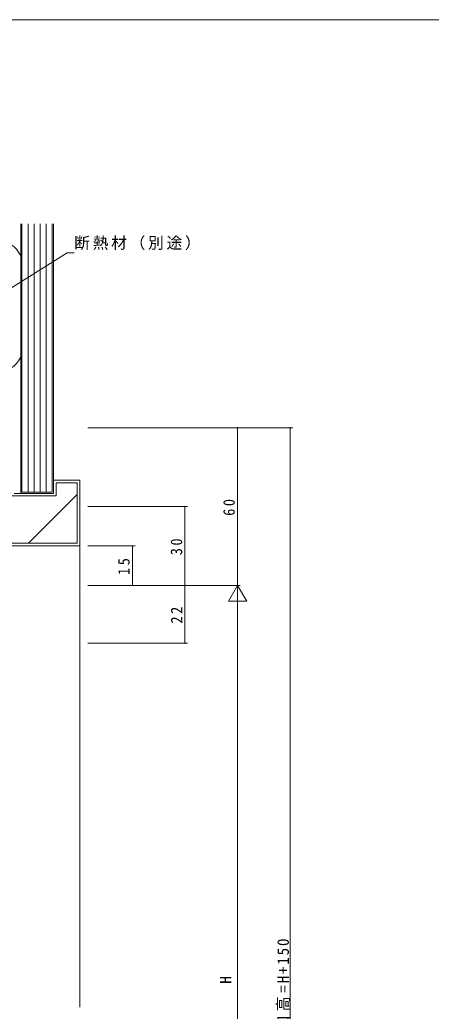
# Model space of a CAD drawing. Units: millimetres, scale not verified. Extents: x -567 to 567, y -403 to 403.
# Drawn here: x -275.6 to -119.1, y 21.8 to 399 of the extents above; entities that cross this region are included whole.
import ezdxf
from ezdxf.enums import TextEntityAlignment as Align

# ---------------------------------------------------------------- set-up
doc = ezdxf.new("R2010")
doc.units = ezdxf.units.MM
doc.header["$LTSCALE"] = 2
for name, color, linetype, lineweight in [('0-1_YKK_ZWAK', 7, 'Continuous', 18), ('0-5_YSS_K', 3, 'Continuous', 18), ('0-7_YKK_D', 6, 'Continuous', 18)]:
    doc.layers.add(name, color=color, linetype=linetype, lineweight=lineweight)
doc.styles.add('ＭＳ ゴシック', font='')
doc.styles.get('ＭＳ ゴシック').set_extended_font_data('MS Gothic')

msp = doc.modelspace()

# ---------------------------------------------------------------- linework, layer by layer
at = {"layer": '0-1_YKK_ZWAK'}
msp.add_line((537.274, 399.018), (-562.726, 399.018), dxfattribs=at)
at = {"layer": '0-5_YSS_K'}
for p, q in [((-275.228, 218.847), (-275.228, 321.345)), ((-274.728, 219.347), (-274.728, 321.345)), ((-272.428, 219.347), (-272.428, 321.345)), ((-270.128, 219.347), (-270.128, 321.345)), ((-267.828, 219.347), (-267.828, 321.345)), ((-265.528, 219.347), (-265.528, 321.345)), ((-263.228, 321.345), (-263.228, 219.347)), ((-262.728, 321.345), (-262.728, 218.847)), ((-274.728, 271.859), (-274.728, 308.104)), ((-262.728, 223.847), (-252.728, 223.848)), ((-262.728, 218.847), (-262.728, 223.847)), ((-261.728, 222.847), (-253.728, 222.847)), ((-261.728, 217.847), (-261.728, 222.847)), ((-253.728, 222.847), (-253.728, 199.847)), ((-252.728, 198.848), (-252.728, 223.848)), ((-262.728, 218.847), (-277.728, 218.847)), ((-262.728, 218.847), (-275.228, 218.847)), ((-263.228, 219.347), (-274.728, 219.347)), ((-261.728, 217.847), (-278.728, 217.847)), ((-272.297, 199.847), (-253.728, 218.416)), ((-322.728, 198.847), (-252.728, 198.848)), ((-253.728, 199.847), (-321.728, 199.847)), ((-252.728, 198.834), (-252.728, 23.334))]:
    msp.add_line(p, q, dxfattribs=at)
for centre, start, end in [((-284.228, 304.982), 18.19487, 148.21167), ((-284.228, 274.982), 211.78833, 341.80513)]:
    msp.add_arc(centre, 10, start, end, dxfattribs=at)
at = {"layer": '0-7_YKK_D'}
for p, q in [((-295.411, 286.701), (-257.568, 310.394)), ((-257.568, 310.394), (-254.868, 310.394)), ((-249.728, 243.835), (-171.728, 243.836)), ((-249.728, 243.835), (-191.727, 243.835)), ((-192.727, 183.834), (-192.727, 243.835)), ((-172.727, -206.169), (-172.728, 243.836)), ((-249.728, 213.834), (-211.728, 213.834)), ((-212.728, 213.834), (-212.728, 183.834)), ((-249.728, 198.834), (-231.728, 198.834)), ((-232.728, 183.834), (-232.728, 198.834)), ((-249.728, 183.834), (-231.728, 183.834)), ((-249.728, 183.834), (-191.727, 183.834)), ((-249.728, 183.834), (-211.728, 183.834)), ((-249.728, 183.834), (-191.727, 183.834)), ((-249.728, 183.834), (-211.728, 183.834)), ((-212.728, 161.834), (-212.728, 183.834)), ((-192.727, 183.834), (-196.227, 177.772)), ((-192.727, 183.834), (-192.727, 171.709)), ((-192.727, 183.834), (-189.227, 177.772)), ((-196.227, 177.772), (-189.227, 177.772)), ((-192.727, 176.834), (-192.727, -109.166)), ((-249.728, 161.834), (-211.728, 161.834))]:
    msp.add_line(p, q, dxfattribs=at)
for centre, start, end in [((-192.727, 243.835), 90, 270), ((-192.727, 243.835), 270, 90), ((-172.728, 243.836), 90.00027, 270.00027), ((-172.728, 243.836), 270.00027, 90.00027), ((-212.728, 213.834), 90, 270), ((-212.728, 213.834), 270, 90), ((-232.728, 198.834), 90, 270), ((-232.728, 198.834), 270, 90), ((-232.728, 183.834), 90, 270), ((-232.728, 183.834), 270, 90), ((-212.728, 183.834), 90, 270), ((-212.728, 183.834), 270, 90), ((-212.728, 161.834), 90, 270), ((-212.728, 161.834), 270, 90)]:
    msp.add_arc(centre, 0.106, start, end, dxfattribs=at)

# ---------------------------------------------------------------- texts
at = {"layer": '0-7_YKK_D', "color": 7, "style": 'ＭＳ ゴシック'}
msp.add_text('H', height=4.399, rotation=90, dxfattribs=at).set_placement((-193.727, 32.234), align=Align.BOTTOM_LEFT)
at = {"layer": '0-7_YKK_D', "color": 7, "insert": (-254.868, 311.394), "char_height": 4.399, "attachment_point": 7, "style": 'ＭＳ ゴシック'}
msp.add_mtext('\\T1.17;断熱材（別途）', dxfattribs=at)
at = {"layer": '0-7_YKK_D', "color": 7, "char_height": 4.399, "attachment_point": 7, "rotation": 90, "style": 'ＭＳ ゴシック'}
for s, insert in [('\\T1.37;\\W0.9;60', (-193.727, 210.314)), ('\\T1.37;\\W0.9;30', (-213.728, 195.314)), ('\\T1.37;\\W0.9;15', (-233.728, 187.814)), ('\\T1.37;\\W0.9;22', (-213.728, 169.314)), ('\\T1.25;\\W0.95;躯体開口高=H+150', (-172.727, -6.767))]:
    msp.add_mtext(s, dxfattribs=dict(at, insert=insert))

doc.saveas('drawing.dxf')
